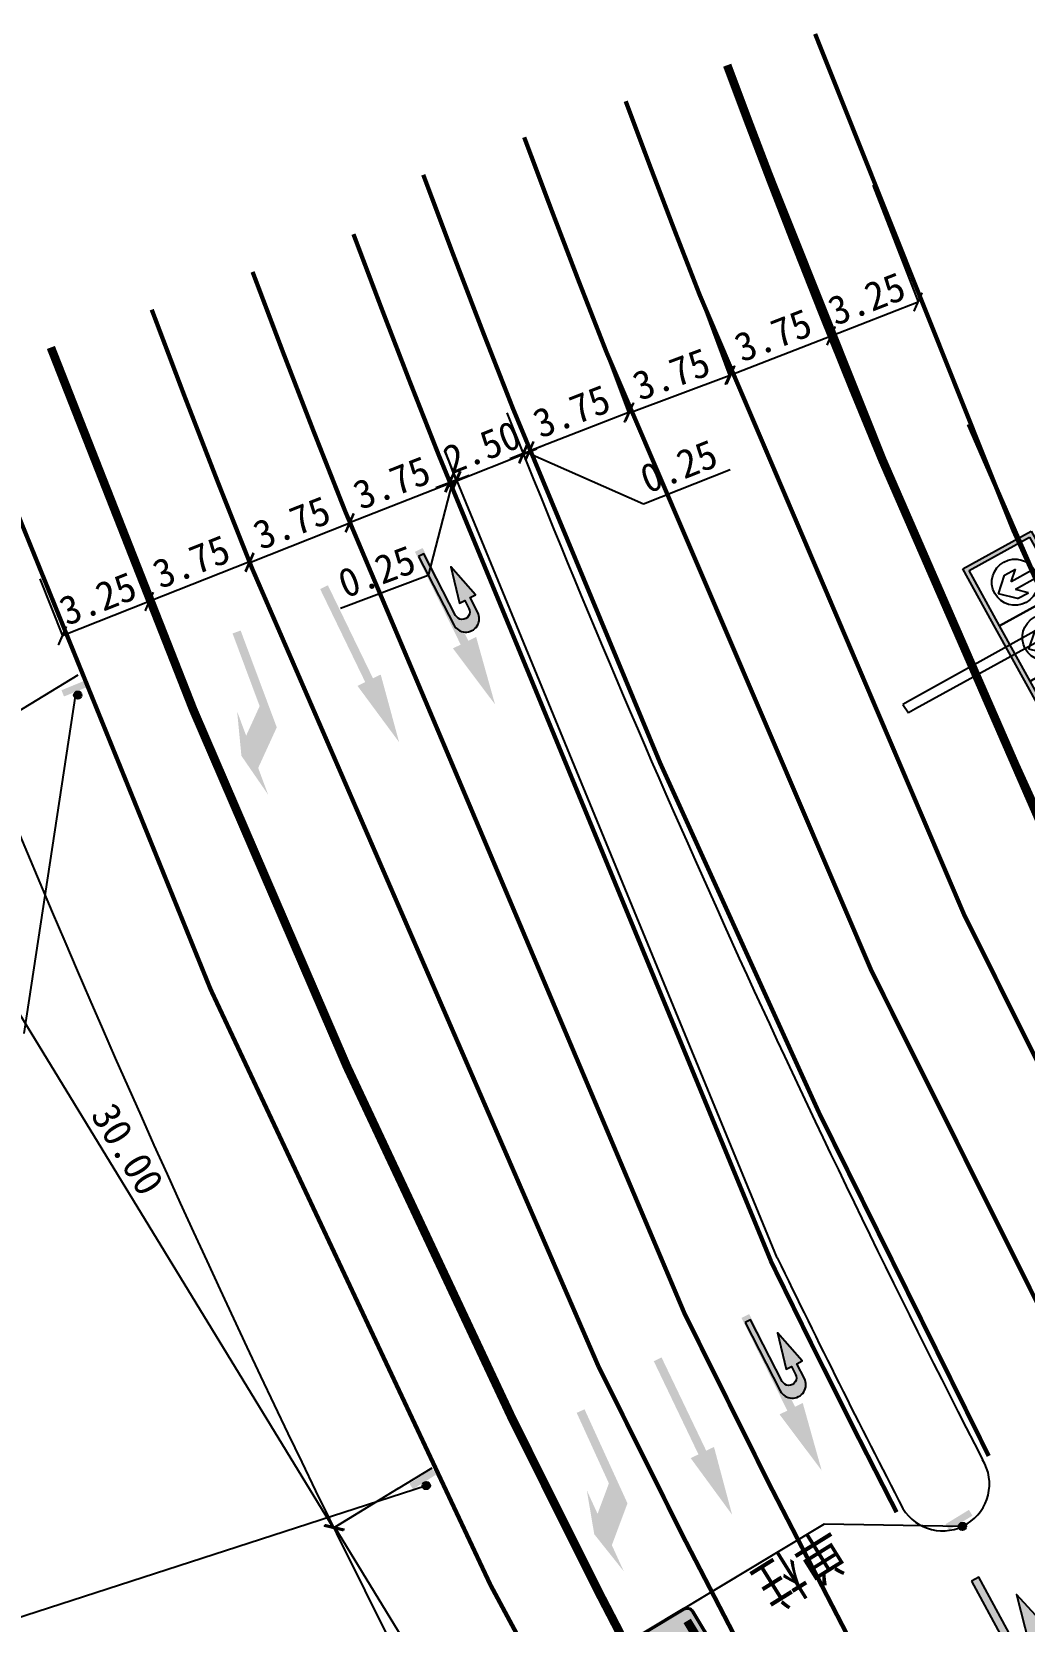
# Model space of a CAD drawing. Header units: millimetres. Extents: x 6299 to 195995, y 19522 to 226352.
# Drawn here: x 10198.6 to 10233.2, y 22460.9 to 22516.2 of the extents above; entities that cross this region are included whole.
import ezdxf

# ---------------------------------------------------------------- set-up
doc = ezdxf.new("R2010")
doc.units = ezdxf.units.MM
doc.linetypes.add('JTSS01', pattern=[6, 2, -4])
for name, color, linetype in [('@-交通信号', 7, 'Continuous'), ('@-交通标志', 7, 'Continuous'), ('@-地面图案', 7, 'Continuous'), ('@-监控设备', 7, 'Continuous'), ('@-设计标注', 7, 'Continuous'), ('@-道路红线', 1, 'Continuous'), ('@-隔离岛', 3, 'Continuous'), ('@-隔离栏', 7, 'Continuous')]:
    doc.layers.add(name, color=color, linetype=linetype)
doc.layers.add('@-道路标线', color=255, linetype='Continuous', lineweight=0)
doc.styles.add('--黑体', font='simhei.ttf')
doc.styles.add('黑体', font='simhei.ttf')
doc.linetypes.add('FENCELINE1', pattern='A,6.35,-2.54,[133,ltypeshp.shx,S=2.54,R=0,X=-2.54,Y=0],-2.54,25.4', length=36.83)
doc.dimstyles.new('标志标注', dxfattribs={"dimtxt": 1, "dimasz": 0.5, "dimexe": 0, "dimexo": 0, "dimgap": 0.25, "dimtad": 1, "dimzin": 0, "dimdsep": 46, "dimtxsty": '--黑体', "dimblk": 'ARCHTICK', "dimcen": 0.09, "dimadec": 0, "dimazin": 0, "dimtfac": 1, "dimtix": 1, "dimtmove": 1, "dimatfit": 0, "dimfxl": 1, "dimtolj": 1, "dimtzin": 0, "dimarcsym": 0})

# ---------------------------------------------------------------- blocks, each defined once
blk = doc.blocks.new('A$C4D7F043C')
at = {"layer": '@-交通标志', "linetype": 'ByBlock', "lineweight": -3}
for points in [[(0.132, 0, 1), (-0.132, 0, 1)], [(0.459, -0.375), (0.46, -0.139), (-0.496, -0.137), (-0.497, -0.373)]]:
    blk.add_hatch(color=14, dxfattribs=at).paths.add_polyline_path(points)
at = {"layer": '@-交通标志', "color": 14}
blk.add_circle((0, 0), 0.132, dxfattribs=at)
blk = doc.blocks.new('A$C25111850')
at = {"layer": '@-监控设备', "linetype": 'ByBlock', "lineweight": -3}
for points in [[(0.265, 0.53, 1), (0, 0.53, 1)], [(0.55, 0.951), (0.315, 0.974), (0.221, 0.023), (0.456, 0)]]:
    blk.add_hatch(color=14, dxfattribs=at).paths.add_polyline_path(points)
at = {"layer": '@-监控设备', "color": 14}
blk.add_circle((0.132, 0.53), 0.132, dxfattribs=at)
blk = doc.blocks.new('_ArchTick')
at = {"color": 0, "linetype": 'ByBlock', "const_width": 0.15}
blk.add_lwpolyline([(-0.5, -0.5), (0.5, 0.5)], dxfattribs=at)
blk = doc.blocks.new('*D52')
at = {"layer": '@-设计标注', "color": 0, "lineweight": -2, "ltscale": 1.5, "transparency": 16777216}
for p, q in [((10211.392, 22465.48), (10209.186, 22464.132)), ((10219.615, 22447.066), (10209.186, 22464.132)), ((10221.821, 22448.414), (10219.615, 22447.066))]:
    blk.add_line(p, q, dxfattribs=at)
at = {"layer": 'Defpoints', "color": 0, "ltscale": 1.5, "transparency": 16777216}
for p in [(10211.392, 22465.48, 0), (10209.186, 22464.132), (10221.821, 22448.414, 0)]:
    blk.add_point(p, dxfattribs=at)
at = {"layer": '@-设计标注', "color": 0, "lineweight": -2, "ltscale": 1.5, "transparency": 16777216, "xscale": 0.5, "yscale": 0.5, "zscale": 0.5}
for p, rotation in [((10209.186, 22464.132), 121.4288750562912), ((10219.615, 22447.066), 301.4288750562912)]:
    blk.add_blockref('_ArchTick', p, dxfattribs=dict(at, rotation=rotation))
at = {"layer": '@-设计标注', "color": 0, "ltscale": 1.5, "transparency": 16777216, "insert": (10215.045, 22455.993), "char_height": 1, "attachment_point": 5, "rotation": 301.4289, "style": '--黑体'}
blk.add_mtext('\\A1;20.00', dxfattribs=at)
blk = doc.blocks.new('*D53')
at = {"layer": '@-设计标注', "color": 0, "lineweight": -2, "ltscale": 1.5, "transparency": 16777216}
for p, q in [((10195.749, 22491.079), (10193.503, 22489.706)), ((10209.146, 22464.107), (10193.503, 22489.706)), ((10211.392, 22465.48), (10209.146, 22464.107))]:
    blk.add_line(p, q, dxfattribs=at)
at = {"layer": 'Defpoints', "color": 0, "ltscale": 1.5, "transparency": 16777216}
for p in [(10195.749, 22491.079, 0), (10193.503, 22489.706), (10211.392, 22465.48)]:
    blk.add_point(p, dxfattribs=at)
at = {"layer": '@-设计标注', "color": 0, "lineweight": -2, "ltscale": 1.5, "transparency": 16777216, "xscale": 0.5, "yscale": 0.5, "zscale": 0.5}
for p, rotation in [((10193.503, 22489.706), 121.4288750562933), ((10209.146, 22464.107), 301.4288750562933)]:
    blk.add_blockref('_ArchTick', p, dxfattribs=dict(at, rotation=rotation))
at = {"layer": '@-设计标注', "color": 0, "ltscale": 1.5, "transparency": 16777216, "insert": (10201.969, 22477.301), "char_height": 1, "attachment_point": 5, "rotation": 301.4289, "style": '--黑体'}
blk.add_mtext('\\A1;30.00', dxfattribs=at)
blk = doc.blocks.new('*D72')
at = {"layer": '@-设计标注', "color": 0, "lineweight": -2, "ltscale": 1.5, "transparency": 16777216}
for p, q in [((10212.422, 22502.445), (10213.188, 22500.503)), ((10208.934, 22501.069), (10209.7, 22499.126)), ((10209.7, 22499.126), (10213.188, 22500.503))]:
    blk.add_line(p, q, dxfattribs=at)
at = {"layer": 'Defpoints', "color": 0, "ltscale": 1.5, "transparency": 16777216}
for p in [(10212.422, 22502.445, 0), (10208.934, 22501.069, 0), (10213.188, 22500.503)]:
    blk.add_point(p, dxfattribs=at)
at = {"layer": '@-设计标注', "color": 0, "lineweight": -2, "ltscale": 1.5, "transparency": 16777216, "xscale": 0.5, "yscale": 0.5, "zscale": 0.5}
for p, rotation in [((10213.188, 22500.503), 21.53757399601306), ((10209.7, 22499.126), 201.5375739960131)]:
    blk.add_blockref('_ArchTick', p, dxfattribs=dict(at, rotation=rotation))
at = {"layer": '@-设计标注', "color": 0, "ltscale": 1.5, "transparency": 16777216, "insert": (10211.169, 22500.512), "char_height": 1, "attachment_point": 5, "rotation": 21.5376, "style": '--黑体'}
blk.add_mtext('\\A1;3.75', dxfattribs=at)
blk = doc.blocks.new('6米调头箭头')
at = {"layer": '@-地面图案'}
blk.add_hatch(color=256, dxfattribs=at).paths.add_polyline_path([(5.1, -0.187, 1), (5.1, 1.613), (4, 1.613), (4, 2.013), (1.6, 1.413), (4, 0.813), (4, 1.213), (4.6, 1.213, -1), (4.6, 0.213), (0, 0.213), (0, -0.187)])
at = {"layer": '@-地面图案', "flags": 128}
blk.add_lwpolyline([(0, -0.187), (5.1, -0.187, 1), (5.1, 1.613), (4, 1.613), (4, 2.013), (1.6, 1.413), (4, 0.813), (4, 1.213), (4.6, 1.213, -1), (4.6, 0.213), (0, 0.213)], format="xyb", close=True, dxfattribs=at)
blk = doc.blocks.new('A$C5D3B22B4')
at = {"ltscale": 1.5}
blk.add_lwpolyline([(-19.33, 16.367), (-19.294, 16.017)], dxfattribs=at)
at = {"layer": '@-交通信号'}
for p, q in [((0.441, 17.242), (1.178, 17.242)), ((0.441, 17.242), (0.441, 16.724)), ((1.105, 17.242), (0.515, 17.242)), ((1.105, 17.242), (0.515, 17.242)), ((0.515, 17.242), (0.515, 17.242)), ((0.515, 17.242), (0.515, 17.242)), ((0.515, 17.242), (0.515, 17.242)), ((1.178, 17.242), (1.178, 0.081)), ((-0.022, 16.635), (-0.628, 16.498)), ((0.115, 16.635), (-0.022, 16.635)), ((0.115, 16.703), (0.115, 15.694)), ((0.115, 16.703), (0.25, 16.703)), ((0.182, 16.703), (0.182, 15.694)), ((0.25, 16.703), (0.81, 16.764)), ((0.25, 16.703), (0.25, 15.694)), ((1.178, 17.074), (0.441, 17.074)), ((0.81, 16.764), (0.81, 15.512)), ((0.81, 15.511), (0.81, 16.694)), ((-19.019, 16.368), (-19.33, 16.367)), ((-13.857, 16.384), (-19.019, 16.368)), ((-6.759, 16.405), (-13.857, 16.384)), ((0.115, 16.441), (-6.759, 16.405)), ((-0.628, 16.498), (-0.628, 16.439)), ((-0.627, 16.22), (-0.627, 16.177)), ((-0.627, 16.22), (0.115, 16.22)), ((-0.627, 16.177), (0.115, 16.177)), ((-19.019, 16.015), (-19.294, 16.017)), ((-13.854, 16.004), (-19.019, 16.015)), ((-6.759, 15.99), (-13.854, 16.004)), ((0.115, 15.955), (-6.759, 15.99)), ((-0.628, 15.957), (-0.628, 15.91)), ((-0.022, 15.773), (-0.628, 15.91)), ((0.115, 15.773), (-0.022, 15.773)), ((0.115, 15.694), (0.25, 15.694)), ((0.515, 15.504), (0.25, 15.694)), ((0.441, 15.556), (0.441, 0.081)), ((0.515, 15.504), (0.81, 15.504)), ((0.89, 9.581), (1.212, 9.581)), ((0.891, 9.578), (1.215, 9.578)), ((1.178, 4.32), (0.441, 4.32)), ((1.178, 3.24), (0.441, 3.24)), ((1.176, 3.066), (1.299, 3.066)), ((1.299, 3.066), (1.299, 1.941)), ((1.03, 2.16), (0.441, 2.16)), ((1.178, 2.16), (0.441, 2.16)), ((1.176, 2.161), (0.444, 2.161)), ((1.028, 2.161), (0.444, 2.161)), ((1.176, 1.941), (1.299, 1.941)), ((0.281, 0.819), (0.12, 0.215)), ((0.367, 0.819), (0.281, 0.819)), ((0.441, 0.81), (0.354, 0.81)), ((0.444, 0.819), (0.358, 0.819)), ((0.382, 0.81), (0.436, 0.81)), ((1.178, 1.08), (0.441, 1.08)), ((0.711, 0.819), (0.754, 0.819)), ((0.711, 0.81), (0.755, 0.81)), ((0.788, 0.819), (0.788, 0.081)), ((0.788, 0.819), (0.831, 0.819)), ((0.831, 0.819), (0.831, 0.081)), ((1.03, 0.81), (1.084, 0.81)), ((1.176, 0.819), (1.285, 0.819)), ((1.178, 0.81), (1.288, 0.81)), ((1.253, 0.819), (1.362, 0.819)), ((1.362, 0.819), (1.523, 0.215)), ((0, 0.081), (1.62, 0.081)), ((0, 0.081), (0, 0)), ((0, 0), (1.62, 0)), ((0.12, 0.215), (0.12, 0.081)), ((1.523, 0.215), (1.523, 0.081)), ((1.62, 0.081), (1.62, 0))]:
    blk.add_line(p, q, dxfattribs=at)
blk = doc.blocks.new('A$C3DA11720')
at = {"layer": '@-交通信号'}
h = blk.add_hatch(color=256, dxfattribs=at)
h.paths.add_polyline_path([(0, 3.46), (0, 1.1), (0, -1.1), (0, -3.46), (-2.724, -3.46), (-2.724, -1.1), (-2.724, 1.1), (-2.724, 3.46)])
h.paths.add_polyline_path([(-0.16, 3.301), (-0.16, 1.1), (-0.16, -1.1), (-0.16, -3.301), (-2.565, -3.301), (-2.565, -1.1), (-2.565, 1.1), (-2.565, 3.301)], flags=16)
for p, q in [((-2.724, 1.1), (-2.724, 3.46)), ((-2.724, 3.46), (0, 3.46)), ((0, 3.46), (0, 1.1)), ((-2.565, 1.1), (-2.565, 3.301)), ((-2.565, 3.301), (-0.16, 3.301)), ((-0.16, 3.301), (-0.16, 1.1)), ((-2.062, 2.097), (-1.557, 2.565)), ((-1.557, 2.565), (-1.127, 2.565)), ((-1.465, 2.251), (-1.127, 2.565)), ((-0.659, 2.251), (-1.465, 2.251)), ((-0.659, 1.943), (-0.659, 2.251)), ((-1.557, 1.629), (-2.062, 2.097)), ((-0.659, 1.943), (-1.465, 1.943)), ((-1.127, 1.629), (-1.465, 1.943)), ((-1.557, 1.629), (-1.127, 1.629)), ((-2.724, -1.1), (-2.724, 1.1)), ((-2.565, 1.1), (-0.16, 1.1)), ((-2.565, -1.1), (-2.565, 1.1)), ((-0.16, 1.1), (-2.565, 1.1)), ((-0.16, 1.1), (-0.16, -1.1)), ((0, 1.1), (0, -1.1)), ((-2.062, -0.103), (-1.557, 0.364)), ((-1.557, 0.364), (-1.127, 0.364)), ((-1.465, 0.051), (-1.127, 0.364)), ((-0.659, 0.051), (-1.465, 0.051)), ((-0.659, -0.258), (-0.659, 0.051)), ((-1.557, -0.571), (-2.062, -0.103)), ((-0.659, -0.258), (-1.465, -0.258)), ((-1.127, -0.571), (-1.465, -0.258)), ((-2.724, -3.46), (-2.724, -1.1)), ((-0.16, -1.1), (-2.565, -1.1)), ((-2.565, -1.1), (-0.16, -1.1)), ((-2.565, -3.301), (-2.565, -1.1)), ((-1.557, -0.571), (-1.127, -0.571)), ((-0.16, -1.1), (-0.16, -3.301)), ((0, -1.1), (0, -3.46)), ((-2.062, -2.304), (-1.557, -1.836)), ((-1.557, -1.836), (-1.127, -1.836)), ((-1.465, -2.15), (-1.127, -1.836)), ((-0.659, -2.15), (-1.465, -2.15)), ((-0.659, -2.458), (-0.659, -2.15)), ((-1.557, -2.772), (-2.062, -2.304)), ((-0.659, -2.458), (-1.465, -2.458)), ((-1.127, -2.772), (-1.465, -2.458)), ((-0.16, -3.301), (-2.565, -3.301)), ((-1.557, -2.772), (-1.127, -2.772)), ((0, -3.46), (-2.724, -3.46))]:
    blk.add_line(p, q, dxfattribs=at)
for centre in [(-1.36, 2.174), (-1.36, -0.027), (-1.36, -2.227)]:
    blk.add_ellipse(centre, major_axis=(0.569, 0.569), ratio=1, start_param=5.497787, end_param=11.780972, dxfattribs=at)
blk = doc.blocks.new('*D114')
at = {"layer": '@-隔离栏', "color": 0, "lineweight": -2, "ltscale": 1.5, "transparency": 16777216}
for p, q in [((10209.115, 22500.61), (10209.708, 22499.111)), ((10205.628, 22499.229), (10206.222, 22497.73)), ((10209.708, 22499.111), (10206.222, 22497.73))]:
    blk.add_line(p, q, dxfattribs=at)
at = {"layer": 'Defpoints', "color": 0, "ltscale": 1.5, "transparency": 16777216}
for p in [(10209.115, 22500.61, 0), (10205.628, 22499.229, 0), (10206.222, 22497.73)]:
    blk.add_point(p, dxfattribs=at)
at = {"layer": '@-隔离栏', "color": 0, "lineweight": -2, "ltscale": 1.5, "transparency": 16777216, "xscale": 0.5, "yscale": 0.5, "zscale": 0.5}
for p, rotation in [((10209.708, 22499.111), 21.6058346291608), ((10206.222, 22497.73), 201.6058346291608)]:
    blk.add_blockref('_ArchTick', p, dxfattribs=dict(at, rotation=rotation))
at = {"layer": '@-隔离栏', "color": 0, "ltscale": 1.5, "transparency": 16777216, "insert": (10207.689, 22499.118), "char_height": 1, "attachment_point": 5, "rotation": 21.6058, "style": '--黑体'}
blk.add_mtext('\\A1;3.75', dxfattribs=at)
blk = doc.blocks.new('*D115')
at = {"layer": '@-隔离栏', "color": 0, "lineweight": -2, "ltscale": 1.5, "transparency": 16777216}
for p, q in [((10205.551, 22499.425), (10206.211, 22497.755)), ((10202.064, 22498.046), (10202.724, 22496.376)), ((10206.211, 22497.755), (10202.724, 22496.376))]:
    blk.add_line(p, q, dxfattribs=at)
at = {"layer": 'Defpoints', "color": 0, "ltscale": 1.5, "transparency": 16777216}
for p in [(10205.551, 22499.425, 0), (10202.064, 22498.046, 0), (10202.724, 22496.376)]:
    blk.add_point(p, dxfattribs=at)
at = {"layer": '@-隔离栏', "color": 0, "lineweight": -2, "ltscale": 1.5, "transparency": 16777216, "xscale": 0.5, "yscale": 0.5, "zscale": 0.5}
for p, rotation in [((10206.211, 22497.755), 21.57691368783478), ((10202.724, 22496.376), 201.5769136878348)]:
    blk.add_blockref('_ArchTick', p, dxfattribs=dict(at, rotation=rotation))
at = {"layer": '@-隔离栏', "color": 0, "ltscale": 1.5, "transparency": 16777216, "insert": (10204.192, 22497.763), "char_height": 1, "attachment_point": 5, "rotation": 21.5769, "style": '--黑体'}
blk.add_mtext('\\A1;3.75', dxfattribs=at)
blk = doc.blocks.new('*D116')
at = {"layer": '@-隔离栏', "color": 0, "lineweight": -2, "ltscale": 1.5, "transparency": 16777216}
for p, q in [((10201.939, 22498.362), (10202.722, 22496.376)), ((10198.916, 22497.169), (10199.699, 22495.183)), ((10202.722, 22496.376), (10199.699, 22495.183))]:
    blk.add_line(p, q, dxfattribs=at)
at = {"layer": 'Defpoints', "color": 0, "ltscale": 1.5, "transparency": 16777216}
for p in [(10201.939, 22498.362, 0), (10198.916, 22497.169, 0), (10199.699, 22495.183)]:
    blk.add_point(p, dxfattribs=at)
at = {"layer": '@-隔离栏', "color": 0, "lineweight": -2, "ltscale": 1.5, "transparency": 16777216, "xscale": 0.5, "yscale": 0.5, "zscale": 0.5}
for p, rotation in [((10202.722, 22496.376), 21.53078479554379), ((10199.699, 22495.183), 201.5307847955438)]:
    blk.add_blockref('_ArchTick', p, dxfattribs=dict(at, rotation=rotation))
at = {"layer": '@-隔离栏', "color": 0, "ltscale": 1.5, "transparency": 16777216, "insert": (10200.936, 22496.477), "char_height": 1, "attachment_point": 5, "rotation": 21.5308, "style": '--黑体'}
blk.add_mtext('\\A1;3.25', dxfattribs=at)
blk = doc.blocks.new('*D117')
at = {"layer": '@-隔离栏', "color": 0, "lineweight": -2, "ltscale": 1.5, "transparency": 16777216}
for p, q in [((10215.355, 22502.508), (10215.752, 22501.509)), ((10213.031, 22501.585), (10213.429, 22500.585)), ((10213.429, 22500.585), (10215.752, 22501.509)), ((10215.752, 22501.509), (10216.217, 22501.694)), ((10213.429, 22500.585), (10212.964, 22500.401))]:
    blk.add_line(p, q, dxfattribs=at)
at = {"layer": 'Defpoints', "color": 0, "ltscale": 1.5, "transparency": 16777216}
for p in [(10215.355, 22502.508, 0), (10213.031, 22501.585, 0), (10215.752, 22501.509)]:
    blk.add_point(p, dxfattribs=at)
at = {"layer": '@-隔离栏', "color": 0, "lineweight": -2, "ltscale": 1.5, "transparency": 16777216, "xscale": 0.5, "yscale": 0.5, "zscale": 0.5}
for p, rotation in [((10215.752, 22501.509), 201.6806487974385), ((10213.429, 22500.585), 21.68064879743855)]:
    blk.add_blockref('_ArchTick', p, dxfattribs=dict(at, rotation=rotation))
at = {"layer": '@-隔离栏', "color": 0, "ltscale": 1.5, "transparency": 16777216, "insert": (10214.311, 22501.749), "char_height": 1, "attachment_point": 5, "rotation": 21.6806, "style": '--黑体'}
blk.add_mtext('\\A1;2.50', dxfattribs=at)
blk = doc.blocks.new('*D118')
at = {"layer": '@-隔离栏', "color": 0, "lineweight": -2, "ltscale": 1.5, "transparency": 16777216}
for p, q in [((10217.996, 22506.72), (10219.451, 22502.981)), ((10214.501, 22505.36), (10215.956, 22501.621)), ((10215.956, 22501.621), (10219.451, 22502.981))]:
    blk.add_line(p, q, dxfattribs=at)
at = {"layer": 'Defpoints', "color": 0, "ltscale": 1.5, "transparency": 16777216}
for p in [(10217.996, 22506.72, 0), (10214.501, 22505.36, 0), (10219.451, 22502.981)]:
    blk.add_point(p, dxfattribs=at)
at = {"layer": '@-隔离栏', "color": 0, "lineweight": -2, "ltscale": 1.5, "transparency": 16777216, "xscale": 0.5, "yscale": 0.5, "zscale": 0.5}
for p, rotation in [((10219.451, 22502.981), 21.26369324698019), ((10215.956, 22501.621), 201.2636932469801)]:
    blk.add_blockref('_ArchTick', p, dxfattribs=dict(at, rotation=rotation))
at = {"layer": '@-隔离栏', "color": 0, "ltscale": 1.5, "transparency": 16777216, "insert": (10217.432, 22503), "char_height": 1, "attachment_point": 5, "rotation": 21.2637, "style": '--黑体'}
blk.add_mtext('\\A1;3.75', dxfattribs=at)
blk = doc.blocks.new('*D119')
at = {"layer": '@-隔离栏', "color": 0, "lineweight": -2, "ltscale": 1.5, "transparency": 16777216}
for p, q in [((10221.509, 22508.032), (10222.923, 22504.248)), ((10217.996, 22506.72), (10219.41, 22502.936)), ((10219.41, 22502.936), (10222.923, 22504.248))]:
    blk.add_line(p, q, dxfattribs=at)
at = {"layer": 'Defpoints', "color": 0, "ltscale": 1.5, "transparency": 16777216}
for p in [(10221.509, 22508.032, 0), (10217.996, 22506.72), (10222.923, 22504.248)]:
    blk.add_point(p, dxfattribs=at)
at = {"layer": '@-隔离栏', "color": 0, "lineweight": -2, "ltscale": 1.5, "transparency": 16777216, "xscale": 0.5, "yscale": 0.5, "zscale": 0.5}
for p, rotation in [((10222.923, 22504.248), 20.48304229750453), ((10219.41, 22502.936), 200.4830422975045)]:
    blk.add_blockref('_ArchTick', p, dxfattribs=dict(at, rotation=rotation))
at = {"layer": '@-隔离栏', "color": 0, "ltscale": 1.5, "transparency": 16777216, "insert": (10220.904, 22504.295), "char_height": 1, "attachment_point": 5, "rotation": 20.483, "style": '--黑体'}
blk.add_mtext('\\A1;3.75', dxfattribs=at)
blk = doc.blocks.new('*D120')
at = {"layer": '@-隔离栏', "color": 0, "lineweight": -2, "ltscale": 1.5, "transparency": 16777216}
for p, q in [((10224.939, 22509.559), (10226.467, 22505.629)), ((10221.444, 22508.2), (10222.972, 22504.27)), ((10222.972, 22504.27), (10226.467, 22505.629))]:
    blk.add_line(p, q, dxfattribs=at)
at = {"layer": 'Defpoints', "color": 0, "ltscale": 1.5, "transparency": 16777216}
for p in [(10224.939, 22509.559, 0), (10221.444, 22508.2, 0), (10226.467, 22505.629)]:
    blk.add_point(p, dxfattribs=at)
at = {"layer": '@-隔离栏', "color": 0, "lineweight": -2, "ltscale": 1.5, "transparency": 16777216, "xscale": 0.5, "yscale": 0.5, "zscale": 0.5}
for p, rotation in [((10226.467, 22505.629), 21.24528225790596), ((10222.972, 22504.27), 201.245282257906)]:
    blk.add_blockref('_ArchTick', p, dxfattribs=dict(at, rotation=rotation))
at = {"layer": '@-隔离栏', "color": 0, "ltscale": 1.5, "transparency": 16777216, "insert": (10224.448, 22505.649), "char_height": 1, "attachment_point": 5, "rotation": 21.2453, "style": '--黑体'}
blk.add_mtext('\\A1;3.75', dxfattribs=at)
blk = doc.blocks.new('*D121')
at = {"layer": '@-隔离栏', "color": 0, "lineweight": -2, "ltscale": 1.5, "transparency": 16777216}
for p, q in [((10227.915, 22510.874), (10229.493, 22506.81)), ((10224.886, 22509.697), (10226.464, 22505.634)), ((10226.464, 22505.634), (10229.493, 22506.81))]:
    blk.add_line(p, q, dxfattribs=at)
at = {"layer": 'Defpoints', "color": 0, "ltscale": 1.5, "transparency": 16777216}
for p in [(10227.915, 22510.874, 0), (10224.886, 22509.697, 0), (10229.493, 22506.81)]:
    blk.add_point(p, dxfattribs=at)
at = {"layer": '@-隔离栏', "color": 0, "lineweight": -2, "ltscale": 1.5, "transparency": 16777216, "xscale": 0.5, "yscale": 0.5, "zscale": 0.5}
for p, rotation in [((10229.493, 22506.81), 21.22378140521757), ((10226.464, 22505.634), 201.2237814052176)]:
    blk.add_blockref('_ArchTick', p, dxfattribs=dict(at, rotation=rotation))
at = {"layer": '@-隔离栏', "color": 0, "ltscale": 1.5, "transparency": 16777216, "insert": (10227.707, 22506.921), "char_height": 1, "attachment_point": 5, "rotation": 21.2238, "style": '--黑体'}
blk.add_mtext('\\A1;3.25', dxfattribs=at)
blk = doc.blocks.new('*D122')
at = {"layer": '@-隔离栏', "color": 0, "lineweight": -2, "ltscale": 1.5, "transparency": 16777216}
for p, q in [((10215.179, 22502.952), (10215.74, 22501.535)), ((10215.411, 22503.044), (10215.973, 22501.627)), ((10215.74, 22501.535), (10215.275, 22501.35)), ((10215.74, 22501.535), (10215.973, 22501.627)), ((10215.74, 22501.535), (10215.973, 22501.627)), ((10215.856, 22501.581), (10219.93, 22499.781)), ((10215.973, 22501.627), (10216.437, 22501.811)), ((10219.93, 22499.781), (10222.955, 22500.979))]:
    blk.add_line(p, q, dxfattribs=at)
at = {"layer": 'Defpoints', "color": 0, "ltscale": 1.5, "transparency": 16777216}
for p in [(10215.179, 22502.952, 0), (10215.411, 22503.044, 0), (10215.973, 22501.627)]:
    blk.add_point(p, dxfattribs=at)
at = {"layer": '@-隔离栏', "color": 0, "lineweight": -2, "ltscale": 1.5, "transparency": 16777216, "xscale": 0.5, "yscale": 0.5, "zscale": 0.5}
for p, rotation in [((10215.74, 22501.535), 21.61354532179974), ((10215.973, 22501.627), 201.6135453217998)]:
    blk.add_blockref('_ArchTick', p, dxfattribs=dict(at, rotation=rotation))
at = {"layer": '@-隔离栏', "color": 0, "ltscale": 1.5, "transparency": 16777216, "insert": (10221.164, 22501.083), "char_height": 1, "attachment_point": 5, "rotation": 21.6135, "style": '--黑体'}
blk.add_mtext('\\A1;0.25', dxfattribs=at)
blk = doc.blocks.new('*D123')
at = {"layer": '@-隔离栏', "color": 0, "lineweight": -2, "ltscale": 1.5, "transparency": 16777216}
for p, q in [((10212.797, 22501.497), (10213.166, 22500.513)), ((10213.031, 22501.585), (10213.4, 22500.6)), ((10213.283, 22500.556), (10212.437, 22497.28)), ((10213.166, 22500.513), (10212.698, 22500.337)), ((10213.4, 22500.6), (10213.166, 22500.513)), ((10213.4, 22500.6), (10213.166, 22500.513)), ((10213.4, 22500.6), (10213.868, 22500.775)), ((10212.437, 22497.28), (10209.39, 22496.139))]:
    blk.add_line(p, q, dxfattribs=at)
at = {"layer": 'Defpoints', "color": 0, "ltscale": 1.5, "transparency": 16777216}
for p in [(10212.797, 22501.497, 0), (10213.031, 22501.585, 0), (10213.166, 22500.513)]:
    blk.add_point(p, dxfattribs=at)
at = {"layer": '@-隔离栏', "color": 0, "lineweight": -2, "ltscale": 1.5, "transparency": 16777216, "xscale": 0.5, "yscale": 0.5, "zscale": 0.5}
for p, rotation in [((10213.4, 22500.6), 200.5231189830954), ((10213.166, 22500.513), 20.52311898309542)]:
    blk.add_blockref('_ArchTick', p, dxfattribs=dict(at, rotation=rotation))
at = {"layer": '@-隔离栏', "color": 0, "ltscale": 1.5, "transparency": 16777216, "insert": (10210.649, 22497.417), "char_height": 1, "attachment_point": 5, "rotation": 20.5231, "style": '--黑体'}
blk.add_mtext('\\A1;0.25', dxfattribs=at)
blk = doc.blocks.new('*U127')
blk.add_hatch(color=256).paths.add_polyline_path([(-4.8, 6.91, -0.414214), (0.2, 11.91), (1.49, 11.91, -0.414214), (6.49, 6.91), (6.49, -14.66), (10.8, -14.66), (10.8, 8.22, 0.414214), (2.8, 16.22), (-1.11, 16.22, 0.414214), (-9.11, 8.22), (-9.11, -5.46), (-13.67, -0.9), (-13.67, -7.13), (-6.91, -14.5), (-0.32, -6.95), (-0.32, -0.9), (-4.8, -5.46)])
at = {"color": 7}
for p, q in [((2.8, 16.22), (-1.11, 16.22)), ((-9.11, 8.22), (-9.11, -5.46)), ((-4.8, -5.46), (-4.8, 6.91)), ((0.2, 11.91), (1.49, 11.91)), ((6.49, 6.91), (6.49, -14.66)), ((10.8, -14.66), (10.8, 8.22)), ((-9.11, -5.46), (-13.67, -0.9)), ((-13.67, -0.9), (-13.67, -7.13)), ((-0.32, -0.9), (-4.8, -5.46)), ((-0.32, -6.95), (-0.32, -0.9)), ((-13.67, -7.13), (-6.91, -14.5)), ((-6.91, -14.5), (-0.32, -6.95))]:
    blk.add_line(p, q, dxfattribs=at)
blk.add_line((6.49, -14.66), (10.8, -14.66))
at = {"const_width": 3.42}
for points in [[(-25.1, 22.78), (-25.1, 16.23)], [(24.05, 22.78), (24.05, 16.23)], [(-25.1, 9.28), (-25.1, 2.73)], [(24.05, 9.28), (24.05, 2.73)], [(-25.1, -4.22), (-25.1, -10.77)], [(24.05, -4.22), (24.05, -10.77)], [(-25.1, -17.72), (-25.1, -24.27)], [(24.05, -17.72), (24.05, -24.27)]]:
    blk.add_lwpolyline(points, dxfattribs=at)
at = {"color": 7}
for centre, radius, start, end in [((-1.11, 8.22), 8, 90, 180), ((2.8, 8.22), 8, 0, 90), ((0.2, 6.91), 5, 90, 180), ((1.49, 6.91), 5, 0, 90)]:
    blk.add_arc(centre, radius, start, end, dxfattribs=at)
blk = doc.blocks.new('A$C397027C1')
at = {"layer": '@-交通标志'}
h = blk.add_hatch(color=255, dxfattribs=at)
edge = h.paths.add_edge_path(flags=0)
edge.add_arc((0.06, 0.06), 0.05, 180, 270)
edge.add_line((0.06, 0.01), (1.14, 0.01))
edge.add_arc((1.14, 0.06), 0.05, 270, 360)
edge.add_line((1.19, 0.06), (1.19, 1.14))
edge.add_arc((1.14, 1.14), 0.05, 360, 450)
edge.add_line((1.14, 1.19), (0.06, 1.19))
edge.add_arc((0.06, 1.14), 0.05, 90, 180)
edge.add_line((0.01, 1.14), (0.01, 0.06))
edge = h.paths.add_edge_path(flags=0)
edge.add_arc((0.06, 0.06), 0.06, 180, 270)
edge.add_line((0.06, 0), (1.14, 0))
edge.add_arc((1.14, 0.06), 0.06, 270, 360)
edge.add_line((1.2, 0.06), (1.2, 1.14))
edge.add_arc((1.14, 1.14), 0.06, 360, 450)
edge.add_line((1.14, 1.2), (0.06, 1.2))
edge.add_arc((0.06, 1.14), 0.06, 90, 180)
edge.add_line((0, 1.14), (0, 0.06))
h = blk.add_hatch(color=5, dxfattribs=at)
edge = h.paths.add_edge_path(flags=0)
edge.add_arc((0.06, 0.06), 0.05, 180, 270)
edge.add_line((0.06, 0.01), (1.14, 0.01))
edge.add_arc((1.14, 0.06), 0.05, 270, 360)
edge.add_line((1.19, 0.06), (1.19, 1.14))
edge.add_arc((1.14, 1.14), 0.05, 360, 450)
edge.add_line((1.14, 1.19), (0.06, 1.19))
edge.add_arc((0.06, 1.14), 0.05, 90, 180)
edge.add_line((0.01, 1.14), (0.01, 0.06))
at = {"layer": '@-交通标志', "elevation": 0}
blk.add_lwpolyline([(0, 0.06, 0.414214), (0.06, 0), (1.14, 0, 0.414214), (1.2, 0.06), (1.2, 1.14, 0.414214), (1.14, 1.2), (0.06, 1.2, 0.414214), (0, 1.14)], format="xyb", close=True, dxfattribs=at)
at = {"layer": '@-交通标志', "color": 5, "elevation": 0}
blk.add_lwpolyline([(0.01, 0.06, 0.414214), (0.06, 0.01), (1.14, 0.01, 0.414214), (1.19, 0.06), (1.19, 1.14, 0.414214), (1.14, 1.19), (0.06, 1.19, 0.414214), (0.01, 1.14)], format="xyb", close=True, dxfattribs=at)
at = {"layer": '@-交通标志', "xscale": 0.02057397914177272, "yscale": 0.02057397914177272, "zscale": 0.02057397914177272}
blk.add_blockref('*U127', (0.6, 0.6, 0), dxfattribs=at)
blk = doc.blocks.new('A$C61B13433')
at = {"layer": '@-交通标志', "linetype": 'ByBlock', "lineweight": -3}
for points in [[(0.132, 0, 1), (-0.132, 0, 1)], [(0.544, -0.235), (0.48, -0.008), (-0.44, -0.267), (-0.376, -0.495)]]:
    blk.add_hatch(color=14, dxfattribs=at).paths.add_polyline_path(points)
at = {"layer": '@-交通标志', "color": 14}
blk.add_circle((0, 0), 0.132, dxfattribs=at)
blk = doc.blocks.new('直后')
at = {"layer": '@-道路标线', "linetype": 'Continuous'}
blk.add_hatch(color=7, dxfattribs=at).paths.add_polyline_path([(10223.483, 22471.492), (10223.349, 22471.425), (10224.942, 22468.197), (10224.673, 22468.064), (10226.139, 22466.112), (10225.48, 22468.463), (10225.211, 22468.33), (10223.618, 22471.558)])
at = {"layer": '@-地面图案', "xscale": 0.5241996405824118, "yscale": 0.5241996405824118, "zscale": 0.5241996405824118, "rotation": 297.2723858637224}
blk.add_blockref('6米调头箭头', (10223.561, 22471.308), dxfattribs=at)

msp = doc.modelspace()

# ---------------------------------------------------------------- hatches: boundary and pattern name
at = {"layer": '@-道路标线', "linetype": 'Continuous'}
for points in [[(10208.811, 22496.877), (10208.676, 22496.811), (10210.245, 22493.571), (10209.975, 22493.44), (10211.426, 22491.476), (10210.785, 22493.833), (10210.515, 22493.702), (10208.946, 22496.942)], [(10205.767, 22495.316), (10205.626, 22495.264), (10206.569, 22492.734), (10206.099, 22491.705), (10205.785, 22492.548), (10205.934, 22491.003), (10206.868, 22489.643), (10206.518, 22490.58), (10207.165, 22491.995), (10205.907, 22495.368)], [(10220.428, 22469.984), (10220.293, 22469.919), (10221.848, 22466.672), (10221.577, 22466.543), (10223.02, 22464.572), (10222.389, 22466.931), (10222.118, 22466.802), (10220.564, 22470.049)], [(10217.745, 22468.181), (10217.609, 22468.119), (10218.73, 22465.662), (10218.335, 22464.603), (10217.961, 22465.421), (10218.22, 22463.891), (10219.248, 22462.601), (10218.833, 22463.511), (10219.377, 22464.968), (10217.882, 22468.243)]]:
    msp.add_hatch(color=7, dxfattribs=at).paths.add_polyline_path(points)

# ---------------------------------------------------------------- linework, layer by layer
at = {"layer": '@-交通标志'}
for p, q in [((10226.227, 22464.243, 65.994), (10221.648, 22461.488, 65.994)), ((10231.038, 22464.162, 0), (10226.227, 22464.243, 65.994))]:
    msp.add_line(p, q, dxfattribs=at)
for points, elevation in [([(10200.169, 22493.231), (10198.354, 22481.328)], 0), ([(10226.227, 22464.243), (10221.322, 22461.292)], 65.994)]:
    msp.add_lwpolyline(points, dxfattribs=dict(at, elevation=elevation))
at = {"layer": '@-监控设备', "flags": 128}
msp.add_lwpolyline([(10172.117, 22452.554), (10212.371, 22465.588)], dxfattribs=at)
at = {"layer": '@-设计标注', "ltscale": 1.5}
for points in [[(10195.749, 22491.079), (10200.25, 22493.829)], [(10211.392, 22465.48), (10212.58, 22466.206)]]:
    msp.add_lwpolyline(points, dxfattribs=at)
at = {"layer": '@-道路标线', "color": 7, "linetype": 'Continuous', "const_width": 0.15, "elevation": 0, "flags": 128}
for points in [[(10225.911, 22516.146, 0.035512), (10249.005, 22465.399, 0.027267)], [(10222.849, 22515.057, 0.004062), (10225.141, 22509.04, 0.004062)], [(10222.865, 22515.013, 0.035512), (10246.15, 22463.847, 0.035512)], [(10222.865, 22515.013, 0.004032), (10225.141, 22509.04, 0.004032)], [(10212.266, 22511.239, 0.005359), (10215.395, 22503.084, 0.004956)], [(10209.835, 22509.172, 0.005011), (10212.797, 22501.497, 0.005011)], [(10199.299, 22505.226, 0.006156), (10203.061, 22495.547, 0.006156)], [(10199.299, 22505.226, 0.024098), (10215.365, 22467.908, 0.023612)], [(10196.256, 22504.087, 0.040451), (10225.449, 22441.948)], [(10215.395, 22503.084, 0.024585), (10231.955, 22466.619, 0.024585)], [(10231.256, 22502.554, 0.026212), (10249.005, 22465.398, 0.026212)], [(10228.254, 22501.308, 0.026195), (10246.137, 22463.869, 0.026195)], [(10228.254, 22501.308, 0.026212), (10246.15, 22463.847)], [(10224.366, 22473.408, 0.005948), (10228.746, 22464.659, 0.005948)], [(10215.365, 22467.908, 0.011886), (10224.597, 22450.111)]]:
    msp.add_lwpolyline(points, format="xyb", dxfattribs=at)
at = {"layer": '@-道路标线', "color": 7, "linetype": 'JTSS01', "const_width": 0.15, "elevation": 0, "flags": 128}
for points in [[(10219.315, 22513.801, 0.004514), (10221.892, 22507.054, 0.004514)], [(10215.781, 22512.545, 0.004956), (10218.643, 22505.069, 0.004956)], [(10221.892, 22507.054, 0.044), (10253.2, 22444.151, 0.044)], [(10218.643, 22505.069, 0.043587), (10250, 22442.196, 0.043587)]]:
    msp.add_lwpolyline(points, format="xyb", dxfattribs=at)
at = {"layer": '@-道路标线', "color": 7, "linetype": 'JTSS01', "elevation": 0, "flags": 128}
for points in [[(10206.323, 22507.857, 0.15, 0.15, 0.005399), (10209.551, 22499.513, 0.15, 0.15, 0), (10221.365, 22471.575, 0.15, 0.15, 0.012088), (10230.576, 22453.765, 0, 0, 0)], [(10202.811, 22506.542, 0.15, 0.15, 0.005781), (10206.306, 22497.53, 0.15, 0.15, 0), (10218.365, 22469.741, 0.15, 0.15, 0.011973), (10227.576, 22451.957, 0, 0, 0)]]:
    msp.add_lwpolyline(points, format="xyseb", dxfattribs=at)
at = {"layer": '@-道路标线', "color": 7, "linetype": 'Continuous', "const_width": 0.15, "elevation": 0, "flags": 128}
msp.add_lwpolyline([(10224.371, 22473.411), (10212.797, 22501.497)], dxfattribs=at)
at = {"layer": '@-道路红线', "elevation": 0}
msp.add_lwpolyline([(10191.987, 22504.087, 0.041325), (10221.978, 22439.96)], format="xyb", dxfattribs=at)
msp.add_lwpolyline([(10191.987, 22504.087, 0.041325), (10221.978, 22439.96)], format="xyb", dxfattribs=at)
at = {"layer": '@-隔离岛', "linetype": 'Continuous', "elevation": 0, "flags": 128}
for points in [[(10215.179, 22502.952, 0.024569), (10231.741, 22466.489, 0.024569)], [(10224.59, 22473.517, 0.005937), (10228.96, 22464.789, 0.005937)]]:
    msp.add_lwpolyline(points, format="xyb", dxfattribs=at)
msp.add_lwpolyline([(10224.59, 22473.517), (10213.031, 22501.585)], dxfattribs=at)
at = {"layer": '@-隔离岛', "linetype": 'Continuous'}
msp.add_arc((10230.351, 22465.639, 0), 1.629, 211.4289, 31.4289, dxfattribs=at)
at = {"layer": '@-隔离栏', "color": 4, "linetype": 'FENCELINE1', "ltscale": 0.1, "const_width": 0.3, "elevation": 0, "flags": 128}
for points in [[(10222.849, 22515.057, 0.004062), (10225.141, 22509.04, 0.004062)], [(10225.141, 22509.04, 0.005259), (10228.254, 22501.308, 0.005259)], [(10199.299, 22505.226, 0.024098), (10215.365, 22467.908, 0.023612)], [(10228.254, 22501.308, 0.026195), (10246.137, 22463.869, 0.026195)], [(10215.365, 22467.908, 0.011886), (10224.597, 22450.111)]]:
    msp.add_lwpolyline(points, format="xyb", dxfattribs=at)

# ---------------------------------------------------------------- block references
at = {"layer": '@-交通信号', "rotation": 28.92525642938514}
for name, p in [('A$C5D3B22B4', (10253.8, 22487.816)), ('A$C3DA11720', (10235.111, 22495.804))]:
    msp.add_blockref(name, p, dxfattribs=at)
at = {"layer": '@-交通标志'}
for name, p, rotation in [('A$C4D7F043C', (10200.235, 22493.116), 202.3760648281422), ('A$C61B13433', (10231.038, 22464.162, 0), 195.6566386273486)]:
    msp.add_blockref(name, p, dxfattribs=dict(at, rotation=rotation))
at = {"layer": '@-交通标志', "xscale": 4.255540096608456, "yscale": 4.255540096608456, "zscale": 4.255540096608456, "rotation": 211.0354001235405}
msp.add_blockref('A$C397027C1', (10221.54, 22461.423, 65.994), dxfattribs=at)
at = {"layer": '@-地面图案', "xscale": 0.7216382132603331, "yscale": 0.7216382132603331, "zscale": 0.7216382132603331, "rotation": 298.4231435238966}
msp.add_blockref('6米调头箭头', (10231.477, 22462.324), dxfattribs=at)
at = {"layer": '@-监控设备', "rotation": 128.1411622450403}
msp.add_blockref('A$C25111850', (10212.87, 22465.811), dxfattribs=at)
at = {"layer": '@-道路标线'}
for p in [(-11.373, 26.68), (0, 0)]:
    msp.add_blockref('直后', p, dxfattribs=at)

# ---------------------------------------------------------------- texts
at = {"layer": '@-交通标志', "color": 0, "style": '黑体', "width": 0.8}
msp.add_text('单柱', height=1.5, rotation=211.9437, dxfattribs=at).set_placement((10226.399, 22464.184, 65.994))

# ---------------------------------------------------------------- dimensions: what is measured, and where the dimension line sits
at = {"layer": '@-设计标注', "ltscale": 1.5}
for p1, p2, distance, picture, middle in [((10208.934, 22501.069, 0), (10212.422, 22502.445, 0), -2.089, '*D72', (10211.169, 22500.512)), ((10211.392, 22465.48), (10195.749, 22491.079, 0), 2.632, '*D53', (10201.969, 22477.301)), ((10221.821, 22448.414, 0), (10211.392, 22465.48, 0), 2.585, '*D52', (10215.045, 22455.993))]:
    dim = msp.add_aligned_dim(p1=p1, p2=p2, distance=distance, dimstyle='标志标注', dxfattribs=at)
    dim.commit()
    dim.dimension.update_dxf_attribs({"geometry": picture, "text_midpoint": middle})
at = {"layer": '@-隔离栏', "ltscale": 1.5}
for p1, p2, distance, picture, middle in [((10224.886, 22509.697, 0), (10227.915, 22510.874, 0), -4.359, '*D121', (10227.707, 22506.921)), ((10221.444, 22508.2, 0), (10224.939, 22509.559, 0), -4.216, '*D120', (10224.448, 22505.649)), ((10217.996, 22506.72), (10221.509, 22508.032, 0), -4.04, '*D119', (10220.904, 22504.295)), ((10214.501, 22505.36, 0), (10217.996, 22506.72, 0), -4.012, '*D118', (10217.432, 22503)), ((10213.031, 22501.585, 0), (10215.355, 22502.508, 0), -1.075, '*D117', (10214.311, 22501.749)), ((10209.115, 22500.61, 0), (10205.628, 22499.229, 0), 1.611, '*D114', (10207.689, 22499.118)), ((10205.551, 22499.425, 0), (10202.064, 22498.046, 0), 1.795, '*D115', (10204.192, 22497.763)), ((10201.939, 22498.362, 0), (10198.916, 22497.169, 0), 2.135, '*D116', (10200.936, 22496.477))]:
    dim = msp.add_aligned_dim(p1=p1, p2=p2, distance=distance, dimstyle='标志标注', dxfattribs=at)
    dim.commit()
    dim.dimension.update_dxf_attribs({"geometry": picture, "text_midpoint": middle})
for base, p1, p2, angle, picture, middle in [((10215.973, 22501.627), (10215.179, 22502.952, 0), (10215.411, 22503.044, 0), 21.6135, '*D122', (10220.163, 22499.873)), ((10213.166, 22500.513), (10213.031, 22501.585, 0), (10212.797, 22501.497, 0), 200.5231, '*D123', (10212.203, 22497.192))]:
    dim = msp.add_linear_dim(base=base, p1=p1, p2=p2, angle=angle, dimstyle='标志标注', dxfattribs=at)
    dim.commit()
    dim.dimension.update_dxf_attribs({"geometry": picture, "text_midpoint": middle, "dimtype": 161})

doc.saveas('drawing.dxf')
